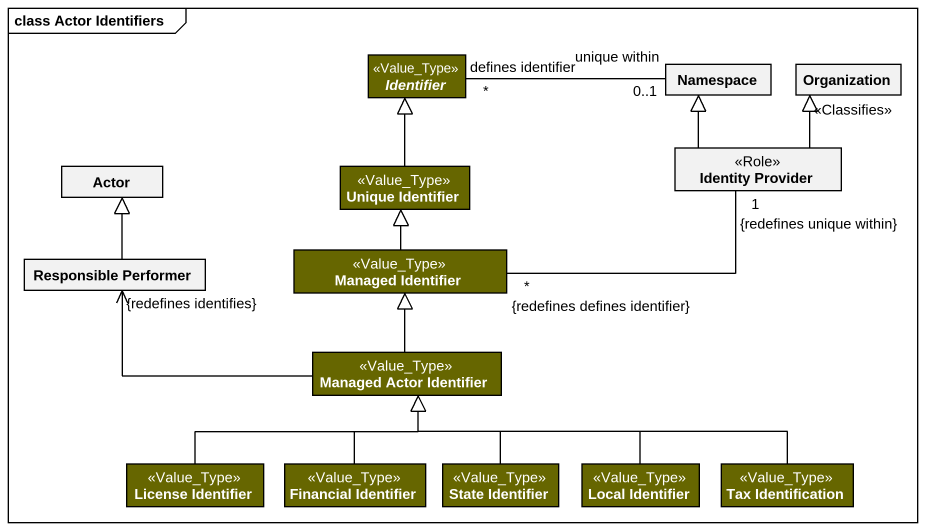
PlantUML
@startuml
mainframe class Actor Identifiers
hide circle
hide empty members
abstract class Identifier <<Value_Type>> #666600
class "Namespace" as Namespace_
class Organization
class "Identity Provider" as Identity_Provider <<Role>>
class "Actor" as Actor_
class "Unique Identifier" as Unique_Identifier <<Value_Type>> #666600
class "Responsible Performer" as Responsible_Performer
class "Managed Identifier" as Managed_Identifier <<Value_Type>> #666600
class "Managed Actor Identifier" as Managed_Actor_Identifier <<Value_Type>> #666600
class "License Identifier" as License_Identifier <<Value_Type>> #666600
class "Financial Identifier" as Financial_Identifier <<Value_Type>> #666600
class "State Identifier" as State_Identifier <<Value_Type>> #666600
class "Local Identifier" as Local_Identifier <<Value_Type>> #666600
class "Tax Identification" as Tax_Identification <<Value_Type>> #666600
Identifier "defines identifier\n*" -right- "unique within\n0..1" Namespace_
Identity_Provider -up-|> Namespace_
Identity_Provider -up-|> Organization : <<Classifies>>
Identity_Provider "{redefines unique within}\n1" -left- "{redefines defines identifier}\n*" Managed_Identifier
Unique_Identifier -up-|> Identifier
Responsible_Performer -up-|> Actor_
Responsible_Performer "{redefines identifies}" <-right- Managed_Actor_Identifier
Managed_Identifier -up-|> Unique_Identifier
Managed_Actor_Identifier -up-|> Managed_Identifier
License_Identifier -right-|> Managed_Actor_Identifier
Financial_Identifier -up-|> Managed_Actor_Identifier
State_Identifier -up-|> Managed_Actor_Identifier
Local_Identifier -left-|> Managed_Actor_Identifier
Tax_Identification -left-|> Managed_Actor_Identifier
@enduml
